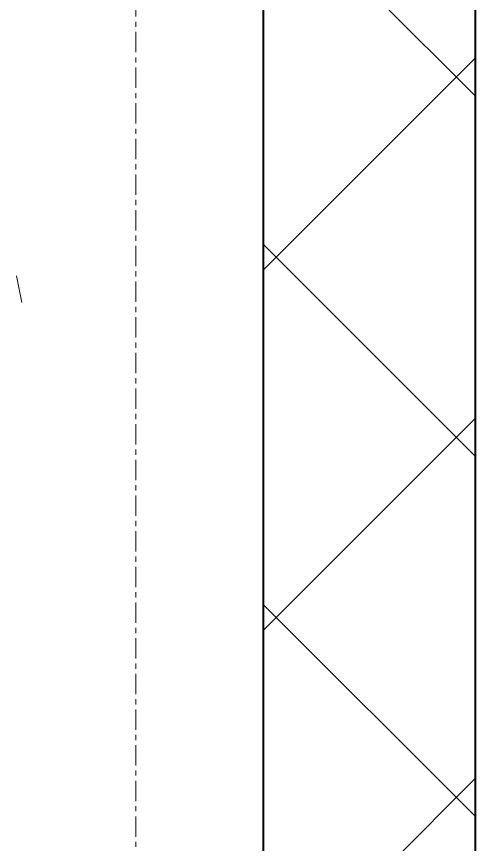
# Model space of a CAD drawing. Header units: millimetres. Extents: x -32954 to 151739, y -65671 to 56243.
# Drawn here: x -15320.1 to -15050, y -48895.8 to -48408.2 of the extents above; entities that cross this region are included whole.
import ezdxf

# ---------------------------------------------------------------- set-up
doc = ezdxf.new("R2010")
doc.units = ezdxf.units.MM
doc.linetypes.add('ADSK_Линия сетки', pattern=[21, 12, -3, 3, -3])
doc.linetypes.add('ADSK_Сверху', pattern=[4.5, 3, -1.5])
for name, color, linetype, lineweight in [('G-IMPT', 7, 'Continuous', 9), ('I-FURN', 7, 'Continuous', 9), ('Лестницы', 7, 'Continuous', 18), ('Оси', 7, 'Continuous', 9), ('Стены разрез', 7, 'Continuous', 40)]:
    doc.layers.add(name, color=color, linetype=linetype, lineweight=lineweight)

# ---------------------------------------------------------------- blocks, each defined once
blk = doc.blocks.new('М200-М200_1_Стойка для инфузионных растворов - МСК-5310_dwg-9481014-О_ТХ_05')
at = {"layer": 'G-IMPT'}
blk.add_line((-233.4, -61.33), (-230.27, -77.02), dxfattribs=at)
blk = doc.blocks.new('М200-М200_1_Стойка для инфузионных растворов - М200_Штатив для длительных вливаний-8000997-О_ТХ_05')
blk.add_blockref('М200-М200_1_Стойка для инфузионных растворов - МСК-5310_dwg-9481014-О_ТХ_05', (0, 0))

msp = doc.modelspace()

# ---------------------------------------------------------------- hatches: boundary and pattern name
at = {"layer": 'Стены разрез', "lineweight": 9}
h = msp.add_hatch(dxfattribs=at)
h.set_pattern_fill('FP_1', color=256, style=0, pattern_type=2)
h.set_pattern_definition([(45, (-1e-11, -50353.12), (-106.066, 106.066), []), (135, (-1e-11, -50353.12), (-106.066, -106.066), [])])
h.paths.add_polyline_path([(-15050, -54190.51), (-15050, -48303.12), (-15175, -48303.12), (-15175, -54190.51), (-15136.6, -54190.51)])

# ---------------------------------------------------------------- linework, layer by layer
at = {"layer": 'Лестницы', "linetype": 'ADSK_Сверху'}
msp.add_line((-15050, -48323.12), (-15050, -49522.59), dxfattribs=at)
at = {"layer": 'Оси', "linetype": 'ADSK_Линия сетки'}
msp.add_line((-15250, -46065.26), (-15250, -64853.12), dxfattribs=at)
at = {"layer": 'Стены разрез'}
for p, q in [((-15175, -48323.12), (-15175, -53438.12)), ((-15050, -54065.51), (-15050, -48323.12))]:
    msp.add_line(p, q, dxfattribs=at)

# ---------------------------------------------------------------- block references
at = {"layer": 'I-FURN', "rotation": 180}
msp.add_blockref('М200-М200_1_Стойка для инфузионных растворов - М200_Штатив для длительных вливаний-8000997-О_ТХ_05', (-15550.39, -48638.02), dxfattribs=at)

doc.saveas('drawing.dxf')
